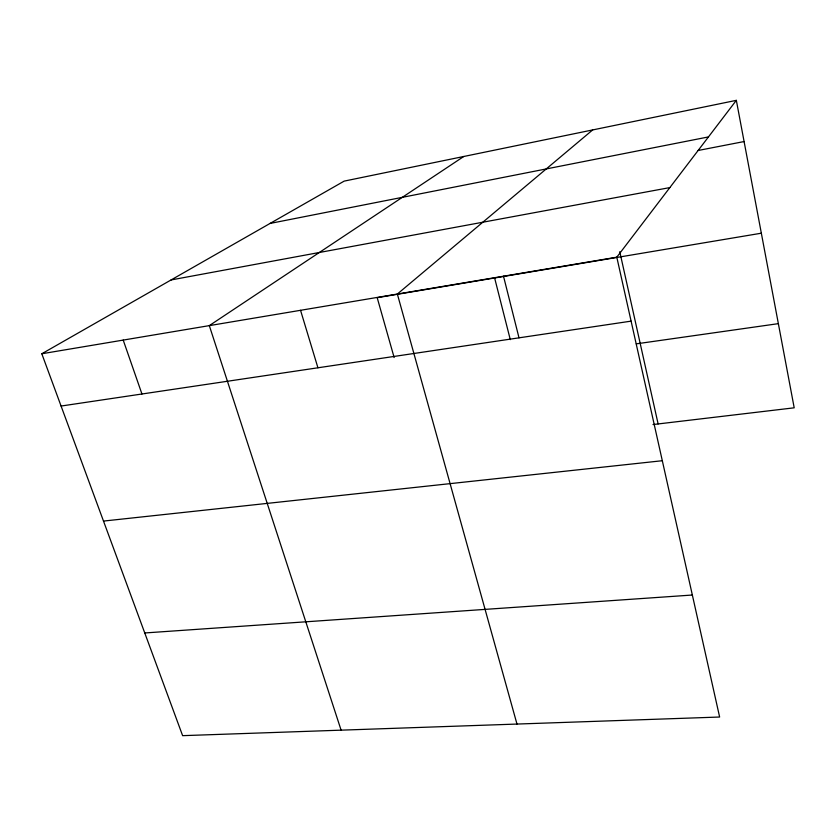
<?xml version="1.0" encoding="UTF-8"?>
<svg xmlns="http://www.w3.org/2000/svg" width="836" height="836" viewBox="0 0 836 836"><rect width="100%" height="100%" fill="white"/><g stroke="black" fill="none" stroke-linecap="round" stroke-linejoin="round"><path stroke-width="1.25" d="M616.801 257.185L719.629 717.027L182.624 735.659L41.8 353.764L616.801 257.185L736.338 100.341L794.2 407.811L653.02 424.552M592.661 129.935L397.351 294.042L516.982 724.06M463.781 156.478L209.314 325.622L341.098 730.162M41.8 353.764L344.171 181.119L736.338 100.341M270.049 223.442L708.458 136.926M698.133 150.48L744.092 141.556M171.087 279.945L669.835 187.598M761.345 233.202L377.193 297.689L394.153 357.547M61.08 406.045L631.096 321.139M636.28 343.857L778.358 323.647M103.497 521.079L662.311 460.72M144.753 632.967L692.344 595.023M123.206 340.085L141.953 393.996M300.542 310.302L317.931 367.788M494.63 277.98L510.284 339.625M503.502 276.214L519.01 337.838M619.769 251.699L658.12 423.946"/></g></svg>
